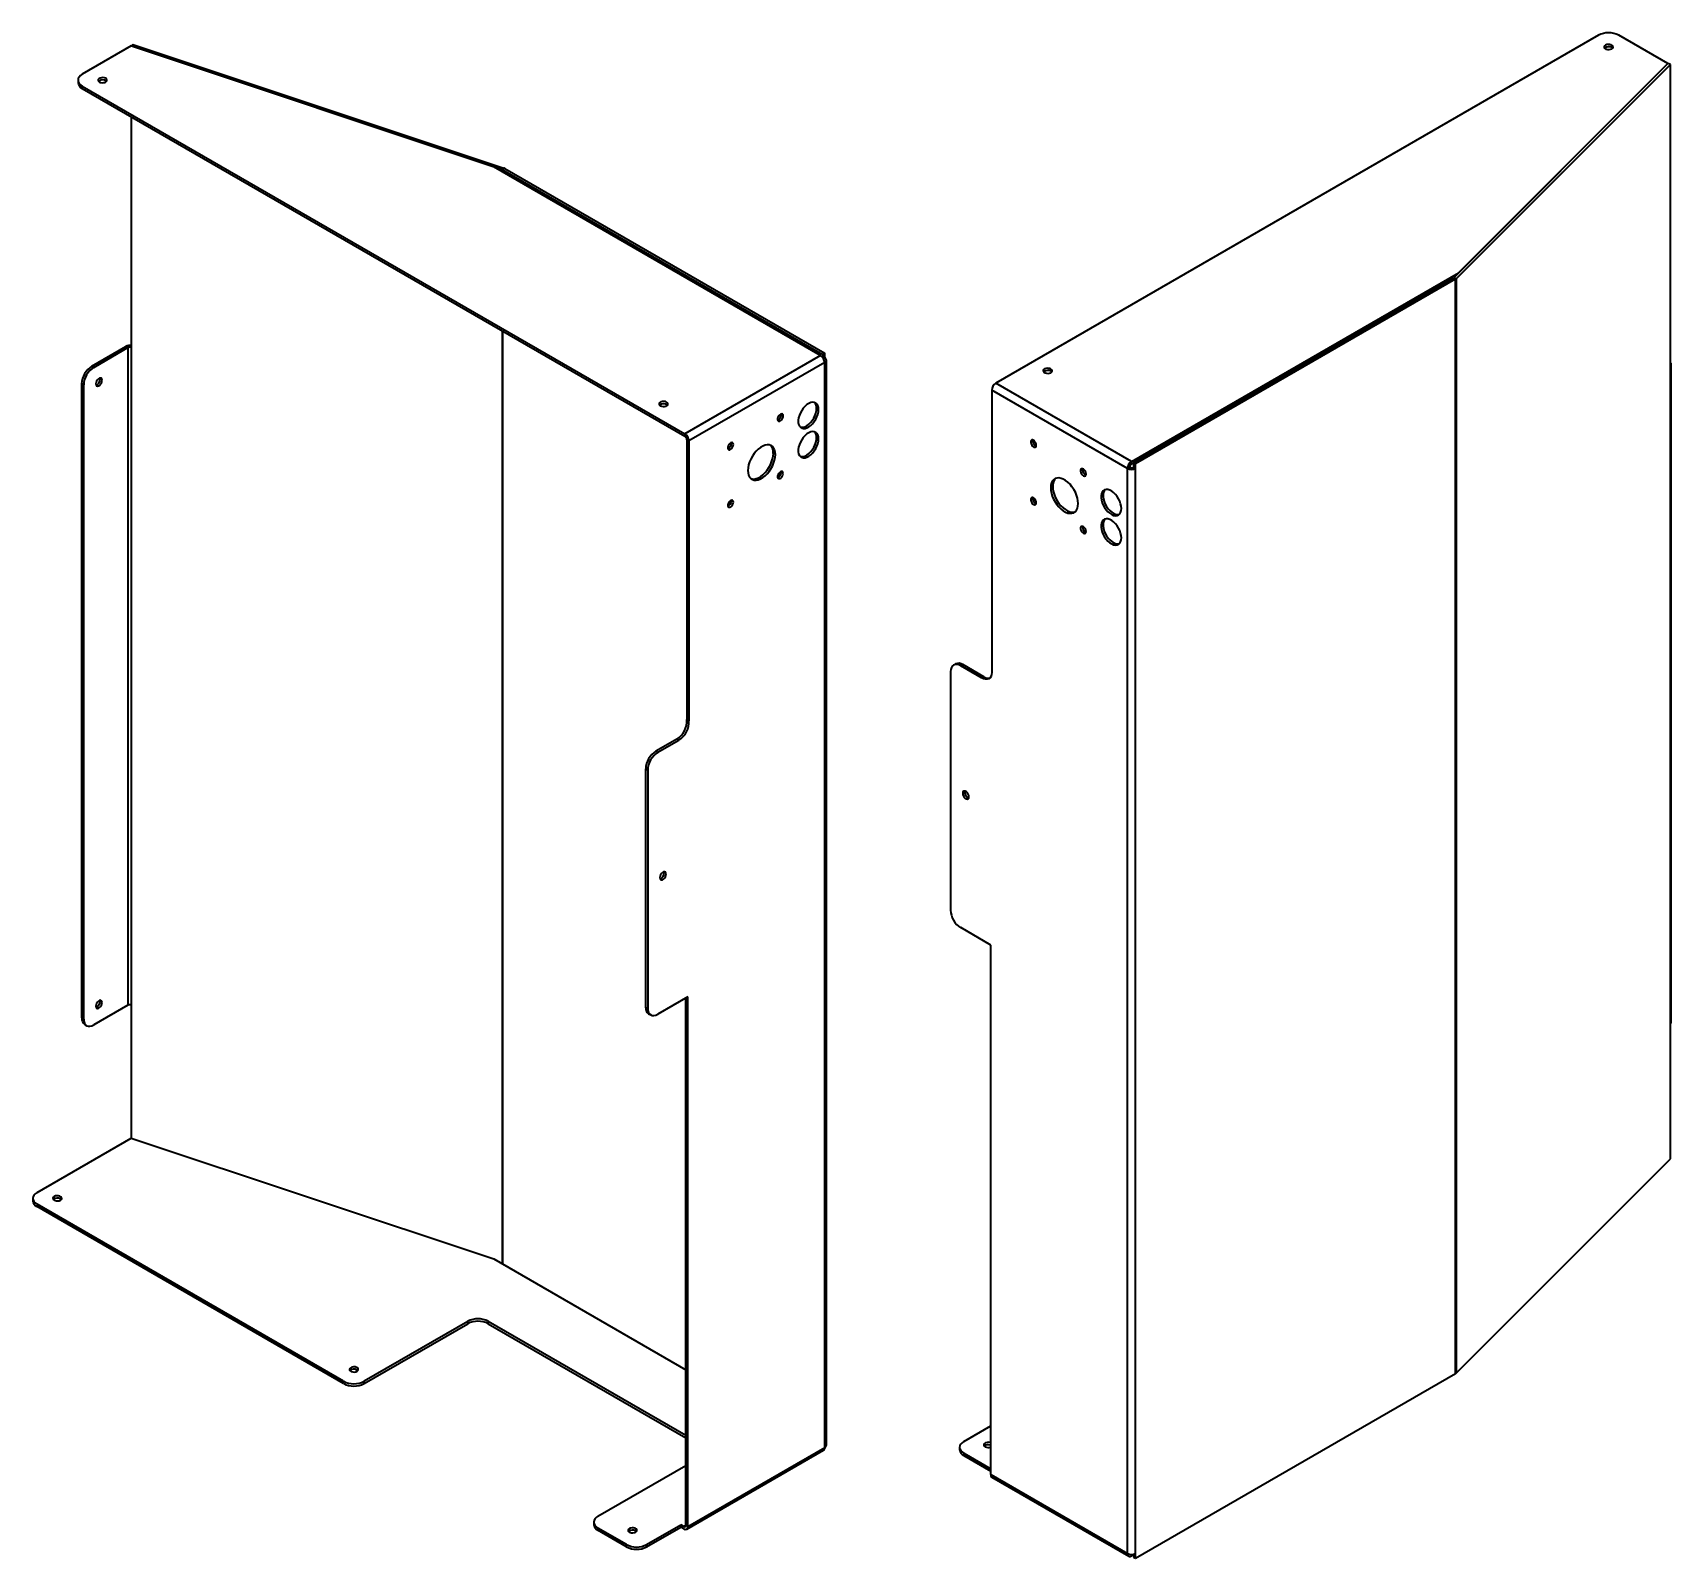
# Model space of a CAD drawing. Header units: millimetres. Extents: x -3093 to -314, y -928 to 1209.
# Drawn here: x -3093 to -1953, y -645 to 415 of the extents above; entities that cross this region are included whole.
import ezdxf

# ---------------------------------------------------------------- set-up
doc = ezdxf.new("R2010")
doc.units = ezdxf.units.MM

msp = doc.modelspace()

# ---------------------------------------------------------------- linework, layer by layer
at = {"color": 7, "linetype": 'Continuous', "lineweight": 35}
for p, q in [((-2004, 413.7), (-2423.1, 171.8)), ((-1955.8, 394.1), (-1989.9, 413.7)), ((-3024.3, 406.3), (-3058.4, 386.6)), ((-2772.2, 322.2), (-3024.3, 406.3)), ((-3023.2, 407.3), (-3024.2, 406.3)), ((-3024.2, 406.2), (-3024.2, 406.3)), ((-3024.2, 406.3), (-2766.3, 320.4)), ((-3023.2, 407.3), (-2765.3, 321.4)), ((-1994.8, 405.2), (-1994.2, 404.8)), ((-1955.7, 394), (-2104.6, 245.1)), ((-1954, 393.4), (-2102.8, 244.6)), ((-2101.4, 248.6), (-1955.8, 394.1)), ((-1955.8, 394.1), (-1955.8, 393.9)), ((-1954, 393.4), (-1955.7, 394)), ((-1954, 183.7), (-1954, 393.4)), ((-3061.3, 382.5), (-3061.3, 380.9)), ((-3058.4, 378.4), (-2639.3, 136.5)), ((-3058.4, 378.4), (-3058.4, 376.8)), ((-3058.4, 376.8), (-2639.3, 134.9)), ((-3024.2, 196.6), (-3024.2, 357.1)), ((-2544.9, 191), (-2772.2, 322.2)), ((-2766.3, 320.4), (-2765.3, 321.4)), ((-2766.3, 320.4), (-2766.3, 318.8)), ((-2765.9, 320.2), (-2764.5, 321)), ((-2765.9, 318.6), (-2765.9, 320.2)), ((-2765.9, 320.2), (-2543.5, 191.8)), ((-2764.5, 321), (-2542.1, 192.7)), ((-2328.7, 117.3), (-2101.4, 248.6)), ((-2104.9, 244.9), (-2327.3, 116.5)), ((-2103.5, 244.1), (-2325.9, 115.7)), ((-2104.9, 244.9), (-2103.5, 244.1)), ((-2104.6, 245.1), (-2102.8, 244.6)), ((-2103.5, -516.9), (-2103.5, 244.1)), ((-2102.8, -516.4), (-2102.8, 244.6)), ((-2101.4, 248.6), (-2101.4, 248.3)), ((-2766.3, 208.2), (-2766.3, -440.6)), ((-2765.9, -440.8), (-2765.9, 208)), ((-3051.7, 183.6), (-3028, 197.3)), ((-3050.3, 182.8), (-3026.6, 196.5)), ((-3026.6, 196.5), (-3028, 197.3)), ((-3026.6, 196.5), (-3026.6, -260.8)), ((-3024.2, -260.6), (-3024.2, 196.6)), ((-3051.7, 183.6), (-3050.3, 182.8)), ((-2544.9, 191), (-2639.3, 136.5)), ((-2542.1, 186.1), (-2636.5, 131.6)), ((-2543.5, 191.8), (-2542.1, 192.7)), ((-2543.5, 191.8), (-2543.5, 189.8)), ((-2542.1, 189.4), (-2542.9, 188.9)), ((-2542.1, 189.4), (-2542.1, 192.7)), ((-2542.1, -568.4), (-2542.1, 186.1)), ((-2540.9, -566.7), (-2540.9, 187.8)), ((-1954, -273.5), (-1954, 183.7)), ((-1953.4, -272.4), (-1953.4, 184.9)), ((-3057.3, 170.6), (-3058.7, 171.4)), ((-3058.7, -269.6), (-3058.7, 171.4)), ((-3045.9, 174.7), (-3046, 175.4)), ((-2328.7, 117.3), (-2423.1, 171.8)), ((-2384.8, 180), (-2384.3, 179.6)), ((-3057.3, -270.4), (-3057.3, 170.6)), ((-2331.5, 112.4), (-2425.9, 166.9)), ((-2425.9, 166.9), (-2425.9, -27.7)), ((-2572.3, 149.9), (-2572.4, 150.5)), ((-2639.3, 134.9), (-2639.3, 136.5)), ((-2637.9, 132.4), (-2636.5, 131.6)), ((-2637.9, 132.4), (-2637.9, -62.2)), ((-2636.5, 131.6), (-2636.5, -63)), ((-2607, 129.9), (-2607, 130.4)), ((-2328.7, 115.7), (-2328.7, 117.3)), ((-2328.7, 115.7), (-2327.3, 116.5)), ((-2327.3, 116.5), (-2325.9, 115.7)), ((-2327.3, 116.5), (-2327.3, 113.3)), ((-2325.9, 112.4), (-2325.9, 115.7)), ((-2572.3, 109.9), (-2572.4, 110.4)), ((-2330.1, 113.3), (-2331.5, 112.4)), ((-2331.5, -642), (-2331.5, 112.4)), ((-2325.9, 112.4), (-2327.3, 113.3)), ((-2325.9, -642), (-2325.9, 112.4)), ((-2607, 89.9), (-2607, 90.4)), ((-2454.6, -28.8), (-2454.6, -194.6)), ((-2451.1, -23.4), (-2452.5, -24.3)), ((-2446.1, -23.9), (-2447.5, -24.7)), ((-2433, -33.1), (-2447.5, -24.7)), ((-2431.5, -32.3), (-2446.1, -23.9)), ((-2431.5, -32.3), (-2433, -33.1)), ((-2637.9, -62.2), (-2636.5, -63)), ((-2645, -75.8), (-2659.5, -84.1)), ((-2643.5, -76.6), (-2658.1, -85)), ((-2645, -75.8), (-2643.5, -76.6)), ((-2659.5, -84.1), (-2658.1, -85)), ((-2665.1, -97.2), (-2666.6, -96.4)), ((-2666.6, -96.4), (-2666.6, -262.1)), ((-2665.1, -97.2), (-2665.1, -263)), ((-2653.8, -168.7), (-2653.9, -168)), ((-2426.6, -218.9), (-2447.5, -206.8)), ((-2426.6, -587.1), (-2426.6, -218.9)), ((-3026.6, -260.8), (-3050.3, -274.5)), ((-3045.9, -258.1), (-3046, -257.4)), ((-3024.2, -353.2), (-3024.2, -260.6)), ((-2637.2, -255), (-2658.1, -267)), ((-2638.6, -622.5), (-2638.6, -255.8)), ((-2637.2, -623.3), (-2637.2, -255)), ((-3058.7, -269.6), (-3057.3, -270.4)), ((-2666.6, -262.1), (-2665.1, -263)), ((-2664.5, -266.7), (-2663.1, -267.5)), ((-3056.7, -274.1), (-3055.3, -275)), ((-1954, -367.6), (-1954, -273.5)), ((-3089.8, -391), (-3024.3, -353.1)), ((-3024.3, -353.1), (-2772.2, -437.1)), ((-2102.8, -516.4), (-1954, -367.6)), ((-3092.8, -395), (-3092.8, -396.7)), ((-3073.5, -395.4), (-3072.9, -395.8)), ((-2876.6, -522.2), (-3089.8, -399.1)), ((-3089.8, -399.1), (-3089.8, -400.7)), ((-2876.6, -523.9), (-3089.8, -400.7)), ((-2772.2, -437.1), (-2638.6, -514.3)), ((-2790.3, -480.6), (-2862.4, -522.2)), ((-2862.4, -523.9), (-2790.3, -482.2)), ((-2790.3, -482.2), (-2790.3, -480.6)), ((-2638.6, -560), (-2776.2, -480.6)), ((-2776.2, -480.6), (-2776.2, -482.2)), ((-2776.2, -482.2), (-2638.6, -561.6)), ((-2876.6, -523.9), (-2876.6, -522.2)), ((-2867.3, -514.4), (-2866.7, -514.9)), ((-2862.4, -522.2), (-2862.4, -523.9)), ((-2325.9, -645.3), (-2103.5, -516.9)), ((-2445.4, -564.1), (-2426.6, -553.3)), ((-2637.2, -623.3), (-2542.1, -568.4)), ((-2448.3, -568.2), (-2448.3, -569.8)), ((-2699.8, -616.1), (-2638.6, -580.8)), ((-2638, -625.1), (-2542.9, -570.2)), ((-2445.4, -572.2), (-2426.6, -583.1)), ((-2445.4, -572.2), (-2445.4, -573.9)), ((-2445.4, -573.9), (-2426.6, -584.7)), ((-2426.6, -587.1), (-2331.5, -642)), ((-2425.8, -589), (-2330.7, -643.9)), ((-2702.7, -620.2), (-2702.7, -621.8)), ((-2680, -635.7), (-2699.8, -624.3)), ((-2699.8, -624.3), (-2699.8, -625.9)), ((-2680, -637.4), (-2699.8, -625.9)), ((-2673.6, -626.3), (-2673, -626.7)), ((-2665.9, -635.7), (-2642.2, -622)), ((-2665.9, -637.4), (-2642.2, -623.7)), ((-2642.2, -623.7), (-2642.2, -622)), ((-2640, -623.3), (-2642.2, -622)), ((-2640, -624.9), (-2642.2, -623.7)), ((-2638.6, -622.5), (-2640, -623.3)), ((-2680, -637.4), (-2680, -635.7)), ((-2665.9, -635.7), (-2665.9, -637.4)), ((-2328.7, -642.7), (-2328.7, -643.7)), ((-2327.3, -642.9), (-2328.7, -643.7)), ((-2327.3, -642.6), (-2327.3, -644.5)), ((-2327.3, -644.5), (-2325.9, -645.3)), ((-2325.9, -645.3), (-2325.9, -642))]:
    msp.add_line(p, q, dxfattribs=at)
at = {"color": 7, "linetype": 'Continuous', "lineweight": 35, "flags": 128}
for points in [[(-1999.2, 406.8), (-1999.8, 406.3), (-2000.1, 405.7), (-2000, 405.1), (-1999.5, 404.6), (-1998.8, 404.1), (-1997.8, 403.9), (-1996.7, 403.8), (-1995.7, 404), (-1994.8, 404.3), (-1994.2, 404.8), (-1993.9, 405.4), (-1994, 406), (-1994.4, 406.6), (-1995.2, 407), (-1996.2, 407.3), (-1997.2, 407.4), (-1998.3, 407.2), (-1999.2, 406.8)], [(-3058.4, 386.6), (-3059.6, 385.7), (-3060.6, 384.7), (-3061.1, 383.6), (-3061.3, 382.5), (-3061.1, 381.4), (-3060.6, 380.3), (-3059.6, 379.3), (-3058.4, 378.4)], [(-3046.4, 381.2), (-3045.6, 380.9), (-3044.5, 380.7), (-3043.4, 380.8), (-3042.5, 381), (-3041.7, 381.5), (-3041.2, 382.1), (-3041.2, 382.7), (-3041.4, 383.3), (-3042, 383.8), (-3042.9, 384.1), (-3044, 384.3), (-3045, 384.2), (-3046, 384), (-3046.8, 383.5), (-3047.2, 383), (-3047.3, 382.4), (-3047.1, 381.8), (-3046.4, 381.2)], [(-3044.5, 173.9), (-3044.7, 174.6), (-3045, 175.2), (-3045.6, 175.4), (-3046.3, 175.3), (-3047.1, 174.9), (-3047.8, 174.2), (-3048.4, 173.3), (-3048.8, 172.3), (-3048.9, 171.3), (-3048.8, 170.5), (-3048.4, 170), (-3047.8, 169.8), (-3047.1, 169.9), (-3046.3, 170.3), (-3045.6, 171), (-3045, 171.9), (-3044.7, 172.9), (-3044.5, 173.9)], [(-2389.2, 181.7), (-2389.8, 181.2), (-2390.1, 180.6), (-2390, 179.9), (-2389.6, 179.4), (-2388.8, 178.9), (-2387.8, 178.7), (-2386.8, 178.6), (-2385.7, 178.8), (-2384.8, 179.1), (-2384.2, 179.7), (-2383.9, 180.3), (-2384, 180.9), (-2384.5, 181.4), (-2385.3, 181.9), (-2386.2, 182.1), (-2387.3, 182.2), (-2388.3, 182), (-2389.2, 181.7)], [(-2656.4, 156.1), (-2655.5, 155.7), (-2654.5, 155.6), (-2653.4, 155.6), (-2652.4, 155.9), (-2651.6, 156.3), (-2651.2, 156.9), (-2651.1, 157.5), (-2651.4, 158.1), (-2652, 158.6), (-2652.9, 159), (-2653.9, 159.1), (-2655, 159.1), (-2656, 158.8), (-2656.7, 158.4), (-2657.2, 157.8), (-2657.3, 157.2), (-2657, 156.6), (-2656.4, 156.1)], [(-2570.9, 149.1), (-2571, 149.8), (-2571.4, 150.3), (-2572, 150.5), (-2572.7, 150.3), (-2573.4, 149.8), (-2574.1, 149.1), (-2574.6, 148.2), (-2574.8, 147.2), (-2574.8, 146.4), (-2574.6, 145.8), (-2574.1, 145.4), (-2573.4, 145.4), (-2572.7, 145.8), (-2572, 146.4), (-2571.4, 147.3), (-2571, 148.2), (-2570.9, 149.1)], [(-2546.4, 153.5), (-2546.5, 154.9), (-2546.9, 156.2), (-2547.5, 157.2), (-2548.3, 158), (-2549.3, 158.4), (-2550.5, 158.5), (-2551.8, 158.3), (-2553.1, 157.7), (-2554.4, 156.9), (-2555.7, 155.8), (-2557, 154.4), (-2558.1, 152.9), (-2559, 151.2), (-2559.7, 149.5), (-2560.2, 147.8), (-2560.5, 146.1), (-2560.5, 144.5), (-2560.2, 143.2), (-2559.7, 142), (-2559, 141.1), (-2558.1, 140.5), (-2557, 140.3), (-2555.7, 140.3), (-2554.4, 140.7), (-2553.1, 141.4), (-2551.8, 142.4), (-2550.5, 143.6), (-2549.3, 145.1), (-2548.3, 146.7), (-2547.5, 148.4), (-2546.9, 150.1), (-2546.5, 151.8), (-2546.4, 153.5)], [(-2559.1, 141.2), (-2558.4, 141.1), (-2557.2, 141.1), (-2555.8, 141.5), (-2554.5, 142.2), (-2553.2, 143.2), (-2551.9, 144.5), (-2550.7, 145.9), (-2549.7, 147.5), (-2548.9, 149.2), (-2548.3, 150.9), (-2547.9, 152.7), (-2547.8, 154.3)], [(-2546.4, 133), (-2546.5, 134.5), (-2546.9, 135.8), (-2547.5, 136.8), (-2548.3, 137.6), (-2549.3, 138), (-2550.5, 138.1), (-2551.8, 137.9), (-2553.1, 137.3), (-2554.4, 136.5), (-2555.7, 135.3), (-2557, 134), (-2558.1, 132.5), (-2559, 130.8), (-2559.7, 129.1), (-2560.2, 127.3), (-2560.5, 125.7), (-2560.5, 124.1), (-2560.2, 122.7), (-2559.7, 121.6), (-2559, 120.7), (-2558.1, 120.1), (-2557, 119.9), (-2555.7, 119.9), (-2554.4, 120.3), (-2553.1, 121), (-2551.8, 122), (-2550.5, 123.2), (-2549.3, 124.7), (-2548.3, 126.3), (-2547.5, 128), (-2546.9, 129.7), (-2546.5, 131.4), (-2546.4, 133)], [(-2605.6, 129.1), (-2605.7, 129.8), (-2606.1, 130.3), (-2606.7, 130.5), (-2607.3, 130.3), (-2608.1, 129.8), (-2608.7, 129.1), (-2609.2, 128.2), (-2609.4, 127.3), (-2609.4, 126.4), (-2609.2, 125.8), (-2608.7, 125.5), (-2608.1, 125.5), (-2607.3, 125.8), (-2606.7, 126.4), (-2606.1, 127.3), (-2605.7, 128.2), (-2605.6, 129.1)], [(-2576.4, 122.1), (-2576.6, 123.9), (-2576.9, 125.4), (-2577.6, 126.7), (-2578.4, 127.7), (-2579.5, 128.5), (-2580.7, 128.9), (-2582.1, 128.9), (-2583.6, 128.7), (-2585.2, 128.1), (-2586.8, 127.1), (-2588.3, 126), (-2589.8, 124.5), (-2591.2, 122.8), (-2592.4, 121), (-2593.5, 119), (-2594.4, 117), (-2595, 115), (-2595.4, 113), (-2595.5, 111.1), (-2595.4, 109.4), (-2595, 107.8), (-2594.4, 106.5), (-2593.5, 105.5), (-2592.4, 104.8), (-2591.2, 104.4), (-2589.8, 104.3), (-2588.3, 104.6), (-2586.8, 105.2), (-2585.2, 106.1), (-2583.6, 107.3), (-2582.1, 108.7), (-2580.7, 110.4), (-2579.5, 112.2), (-2578.4, 114.2), (-2577.6, 116.2), (-2576.9, 118.3), (-2576.6, 120.2), (-2576.4, 122.1)], [(-2559.1, 120.8), (-2558.4, 120.7), (-2557.2, 120.7), (-2555.8, 121.1), (-2554.5, 121.8), (-2553.2, 122.8), (-2551.9, 124), (-2550.7, 125.5), (-2549.7, 127.1), (-2548.9, 128.8), (-2548.3, 130.5), (-2547.9, 132.2), (-2547.8, 133.9)], [(-2395, 128.7), (-2395.1, 129.6), (-2395.5, 130.5), (-2396.1, 131.3), (-2396.7, 131.9), (-2397.5, 132.3), (-2398.1, 132.3), (-2398.6, 131.9), (-2398.8, 131.3), (-2398.8, 130.5), (-2398.6, 129.6), (-2398.1, 128.7), (-2397.5, 127.9), (-2396.7, 127.4), (-2396.1, 127.3), (-2395.5, 127.4), (-2395.1, 127.9), (-2395, 128.7)], [(-2593.4, 105.4), (-2592.6, 105.2), (-2591.2, 105.1), (-2589.7, 105.4), (-2588.2, 106), (-2586.6, 106.9), (-2585, 108.1), (-2583.5, 109.6), (-2582.2, 111.2), (-2580.9, 113.1), (-2579.8, 115), (-2579, 117), (-2578.4, 119.1), (-2578, 121.1), (-2577.8, 122.9)], [(-2570.9, 109.1), (-2571.1, 109.8), (-2571.4, 110.3), (-2572, 110.4), (-2572.7, 110.3), (-2573.4, 109.8), (-2574, 109.1), (-2574.5, 108.2), (-2574.8, 107.2), (-2574.8, 106.4), (-2574.5, 105.8), (-2574, 105.5), (-2573.4, 105.5), (-2572.7, 105.8), (-2572, 106.4), (-2571.4, 107.3), (-2571.1, 108.2), (-2570.9, 109.1)], [(-2365.8, 88.1), (-2366, 90), (-2366.3, 91.9), (-2367, 94), (-2367.8, 96), (-2368.9, 97.9), (-2370.2, 99.8), (-2371.5, 101.5), (-2373, 102.9), (-2374.6, 104.1), (-2376.2, 105), (-2377.7, 105.6), (-2379.2, 105.9), (-2380.6, 105.8), (-2381.8, 105.4), (-2382.9, 104.7), (-2383.8, 103.7), (-2384.4, 102.4), (-2384.8, 100.8), (-2384.9, 99.1), (-2384.8, 97.2), (-2384.4, 95.2), (-2383.8, 93.2), (-2382.9, 91.2), (-2381.8, 89.2), (-2380.6, 87.4), (-2379.2, 85.7), (-2377.7, 84.2), (-2376.2, 83), (-2374.6, 82.1), (-2373, 81.5), (-2371.5, 81.3), (-2370.2, 81.3), (-2368.9, 81.7), (-2367.8, 82.5), (-2367, 83.5), (-2366.3, 84.8), (-2366, 86.3), (-2365.8, 88.1)], [(-2381.4, 105.6), (-2381.5, 105.5), (-2382.3, 104.5), (-2383, 103.2), (-2383.4, 101.6), (-2383.5, 99.9), (-2383.4, 98), (-2383, 96), (-2382.3, 94), (-2381.5, 92), (-2380.4, 90), (-2379.2, 88.2), (-2377.8, 86.5), (-2376.3, 85.1), (-2374.7, 83.9), (-2373.2, 83), (-2371.6, 82.4), (-2370.1, 82.1), (-2368.7, 82.2), (-2368, 82.4)], [(-2360.3, 108.6), (-2360.4, 109.5), (-2360.8, 110.5), (-2361.4, 111.3), (-2362.1, 112), (-2362.8, 112.3), (-2363.5, 112.3), (-2364, 112), (-2364.2, 111.3), (-2364.2, 110.5), (-2364, 109.6), (-2363.5, 108.6), (-2362.8, 107.9), (-2362.1, 107.4), (-2361.4, 107.2), (-2360.8, 107.4), (-2360.4, 107.9), (-2360.3, 108.6)], [(-2395, 88.7), (-2395.1, 89.5), (-2395.5, 90.5), (-2396.1, 91.3), (-2396.7, 91.9), (-2397.5, 92.2), (-2398.1, 92.2), (-2398.6, 91.9), (-2398.8, 91.3), (-2398.8, 90.5), (-2398.6, 89.5), (-2398.1, 88.7), (-2397.5, 87.9), (-2396.7, 87.4), (-2396.1, 87.3), (-2395.5, 87.4), (-2395.1, 87.9), (-2395, 88.7)], [(-2335.8, 84.7), (-2335.9, 86.3), (-2336.3, 88), (-2336.9, 89.7), (-2337.7, 91.4), (-2338.7, 93), (-2339.9, 94.5), (-2341.2, 95.7), (-2342.5, 96.7), (-2343.8, 97.4), (-2345.1, 97.8), (-2346.4, 97.9), (-2347.5, 97.6), (-2348.4, 97), (-2349.1, 96.1), (-2349.6, 95), (-2349.9, 93.6), (-2349.9, 92), (-2349.6, 90.4), (-2349.1, 88.6), (-2348.4, 86.9), (-2347.5, 85.3), (-2346.4, 83.7), (-2345.1, 82.4), (-2343.8, 81.3), (-2342.5, 80.4), (-2341.2, 79.9), (-2339.9, 79.6), (-2338.7, 79.7), (-2337.7, 80.2), (-2336.9, 80.9), (-2336.3, 81.9), (-2335.9, 83.2), (-2335.8, 84.7)], [(-2347.1, 97.7), (-2347.7, 96.9), (-2348.2, 95.8), (-2348.5, 94.4), (-2348.5, 92.9), (-2348.2, 91.2), (-2347.7, 89.5), (-2347, 87.7), (-2346.1, 86.1), (-2345, 84.5), (-2343.7, 83.2), (-2342.4, 82.1), (-2341.1, 81.2), (-2339.8, 80.7), (-2338.5, 80.5), (-2337.3, 80.6), (-2337.2, 80.6)], [(-2605.6, 89.1), (-2605.7, 89.8), (-2606.1, 90.3), (-2606.7, 90.4), (-2607.3, 90.3), (-2608.1, 89.8), (-2608.7, 89.1), (-2609.2, 88.2), (-2609.4, 87.2), (-2609.4, 86.4), (-2609.2, 85.8), (-2608.7, 85.5), (-2608.1, 85.5), (-2607.3, 85.8), (-2606.7, 86.4), (-2606.1, 87.3), (-2605.7, 88.2), (-2605.6, 89.1)], [(-2360.3, 68.7), (-2360.5, 69.5), (-2360.8, 70.5), (-2361.4, 71.3), (-2362.1, 71.9), (-2362.8, 72.2), (-2363.5, 72.2), (-2363.9, 71.9), (-2364.2, 71.3), (-2364.2, 70.5), (-2363.9, 69.5), (-2363.5, 68.7), (-2362.8, 67.9), (-2362.1, 67.4), (-2361.4, 67.3), (-2360.8, 67.4), (-2360.5, 67.9), (-2360.3, 68.7)], [(-2335.8, 64.3), (-2335.9, 65.9), (-2336.3, 67.6), (-2336.9, 69.3), (-2337.7, 71), (-2338.7, 72.6), (-2339.9, 74.1), (-2341.2, 75.3), (-2342.5, 76.3), (-2343.8, 77), (-2345.1, 77.4), (-2346.4, 77.5), (-2347.5, 77.2), (-2348.4, 76.6), (-2349.1, 75.7), (-2349.6, 74.6), (-2349.9, 73.2), (-2349.9, 71.6), (-2349.6, 70), (-2349.1, 68.2), (-2348.4, 66.5), (-2347.5, 64.8), (-2346.4, 63.3), (-2345.1, 62), (-2343.8, 60.8), (-2342.5, 60), (-2341.2, 59.4), (-2339.9, 59.2), (-2338.7, 59.3), (-2337.7, 59.8), (-2336.9, 60.5), (-2336.3, 61.5), (-2335.9, 62.8), (-2335.8, 64.3)], [(-2347.1, 77.3), (-2347.7, 76.5), (-2348.2, 75.4), (-2348.5, 74), (-2348.5, 72.4), (-2348.2, 70.8), (-2347.7, 69), (-2347, 67.3), (-2346.1, 65.7), (-2345, 64.1), (-2343.7, 62.8), (-2342.4, 61.7), (-2341.1, 60.8), (-2339.8, 60.3), (-2338.5, 60), (-2337.3, 60.1), (-2337.2, 60.2)], [(-2447.5, -24.7), (-2448.9, -24.1), (-2450.2, -23.8), (-2451.4, -23.9), (-2452.5, -24.3), (-2453.4, -25), (-2454, -26), (-2454.4, -27.3), (-2454.6, -28.8)], [(-2425.9, -27.7), (-2425.8, -29.3), (-2426, -30.8), (-2426.4, -32), (-2427.1, -33), (-2428, -33.7), (-2429.1, -34.1), (-2430.3, -34.1), (-2431.6, -33.8), (-2433, -33.1)], [(-2441.8, -115.9), (-2441.9, -114.9), (-2442.3, -114), (-2442.9, -113.1), (-2443.6, -112.4), (-2444.3, -111.9), (-2445, -111.8), (-2445.6, -112), (-2446, -112.6), (-2446.1, -113.4), (-2446, -114.3), (-2445.6, -115.3), (-2445, -116.2), (-2444.3, -116.9), (-2443.6, -117.3), (-2442.9, -117.4), (-2442.3, -117.2), (-2441.9, -116.7), (-2441.8, -115.9)], [(-2652.3, -169.5), (-2652.5, -168.7), (-2652.9, -168.2), (-2653.4, -167.9), (-2654.2, -168), (-2654.9, -168.5), (-2655.6, -169.2), (-2656.2, -170.1), (-2656.6, -171.1), (-2656.7, -172), (-2656.6, -172.8), (-2656.2, -173.4), (-2655.6, -173.6), (-2654.9, -173.5), (-2654.2, -173), (-2653.4, -172.3), (-2652.9, -171.4), (-2652.5, -170.4), (-2652.3, -169.5)], [(-3044.5, -258.9), (-3044.7, -258.1), (-3045, -257.6), (-3045.6, -257.3), (-3046.3, -257.5), (-3047.1, -257.9), (-3047.8, -258.6), (-3048.4, -259.5), (-3048.8, -260.5), (-3048.9, -261.4), (-3048.8, -262.2), (-3048.4, -262.8), (-3047.8, -263), (-3047.1, -262.9), (-3046.3, -262.4), (-3045.6, -261.7), (-3045, -260.8), (-3044.7, -259.8), (-3044.5, -258.9)], [(-3057.3, -270.4), (-3057.2, -271.9), (-3056.8, -273.2), (-3056.1, -274.2), (-3055.3, -275), (-3054.2, -275.4), (-3053, -275.4), (-3051.6, -275.1), (-3050.3, -274.5)], [(-2665.1, -263), (-2665, -264.5), (-2664.6, -265.8), (-2664, -266.8), (-2663.1, -267.5), (-2662, -267.9), (-2660.8, -268), (-2659.5, -267.7), (-2658.1, -267)], [(-3089.8, -391), (-3091.1, -391.8), (-3092, -392.8), (-3092.6, -393.9), (-3092.8, -395), (-3092.6, -396.2), (-3092, -397.2), (-3091.1, -398.2), (-3089.8, -399.1)], [(-3073.5, -396.3), (-3072.9, -395.8), (-3072.6, -395.2), (-3072.7, -394.6), (-3073.2, -394), (-3073.9, -393.6), (-3074.9, -393.3), (-3076, -393.3), (-3077, -393.4), (-3077.9, -393.8), (-3078.5, -394.3), (-3078.8, -394.9), (-3078.7, -395.5), (-3078.2, -396.1), (-3077.5, -396.5), (-3076.5, -396.8), (-3075.4, -396.8), (-3074.4, -396.7), (-3073.5, -396.3)], [(-2867.3, -515.3), (-2866.7, -514.8), (-2866.4, -514.2), (-2866.5, -513.6), (-2867, -513), (-2867.7, -512.6), (-2868.7, -512.3), (-2869.8, -512.3), (-2870.8, -512.5), (-2871.7, -512.8), (-2872.3, -513.3), (-2872.6, -513.9), (-2872.5, -514.5), (-2872, -515.1), (-2871.3, -515.5), (-2870.3, -515.8), (-2869.2, -515.9), (-2868.2, -515.7), (-2867.3, -515.3)], [(-2445.4, -564.1), (-2446.6, -565), (-2447.5, -565.9), (-2448.1, -567), (-2448.3, -568.2), (-2448.1, -569.3), (-2447.5, -570.4), (-2446.6, -571.4), (-2445.4, -572.2)], [(-2426.6, -565.1), (-2427.1, -564.9), (-2428.1, -564.7), (-2429.2, -564.8), (-2430.2, -565.1), (-2430.9, -565.5), (-2431.4, -566.1), (-2431.5, -566.7), (-2431.2, -567.3), (-2430.6, -567.8)], [(-2699.8, -616.1), (-2701, -617), (-2702, -618), (-2702.5, -619.1), (-2702.7, -620.2), (-2702.5, -621.3), (-2702, -622.4), (-2701, -623.4), (-2699.8, -624.3)], [(-2673.6, -627.2), (-2672.9, -626.7), (-2672.7, -626.1), (-2672.8, -625.5), (-2673.2, -624.9), (-2674, -624.5), (-2675, -624.2), (-2676, -624.1), (-2677.1, -624.3), (-2677.9, -624.7), (-2678.6, -625.2), (-2678.8, -625.8), (-2678.7, -626.4), (-2678.3, -626.9), (-2677.5, -627.4), (-2676.6, -627.6), (-2675.5, -627.7), (-2674.4, -627.5), (-2673.6, -627.2)]]:
    msp.add_lwpolyline(points, dxfattribs=at)
at = {"color": 7, "linetype": 'Continuous', "lineweight": 35}
for centre, radius, start, end in [((-1997, 400.1), 15.4, 62.6097, 117.3903), ((-1996.9, 401.5), 4.26, 59.4969, 130.8654), ((-3056.3, 381.4), 5.03, 185.6948, 245.6253), ((-3044.2, 378.6), 4.14, 48.2701, 131.7299), ((-2767, 318.3), 2.26, 60.3488, 71.8675), ((-2766.7, 317.1), 4.51, 60.3488, 71.8675), ((-2105.6, 246.2), 1.53, 299.4867, 314.4242), ((-2105, 246.8), 3.06, 299.4867, 314.4242), ((-3025.2, 191.9), 6.08, 80.3558, 117.5463), ((-3025.2, 193.7), 3.13, 71.6309, 117.0615), ((-3043.4, 170.7), 15.4, 122.6055, 177.3945), ((-3042, 169.9), 15.4, 122.6055, 177.3945), ((-2548.3, 185.8), 6.15, 2.6055, 57.3945), ((-2542.7, 187.8), 1.75, 290.7834, 69.2166), ((-1955, 184.9), 1.55, 311.8461, 48.1539), ((-3050.2, 174.6), 4.26, 289.1263, 0.5081), ((-2419.8, 166.7), 6.15, 122.6055, 177.3945), ((-2387, 176.4), 4.26, 59.4969, 130.8654), ((-2654.2, 153.4), 4.14, 48.2701, 131.7299), ((-2576.3, 150), 4.03, 292.6318, 358.8769), ((-2553.2, 154.7), 5.42, 355.5952, 42.6215), ((-2553.2, 134.3), 5.42, 355.5952, 42.6215), ((-2642.7, 131.3), 6.15, 2.6055, 57.3945), ((-2641, 132.3), 3.07, 2.6055, 57.3945), ((-2611, 130), 3.97, 293.0293, 358.8312), ((-2584.8, 123.6), 7, 354.6333, 46.2263), ((-2393.7, 131.7), 3.76, 171.179, 248.8156), ((-2325.4, 112.2), 6.15, 122.6055, 177.3945), ((-2327, 113.1), 3.07, 122.6055, 177.3945), ((-2576.3, 110), 3.97, 293.0293, 358.8312), ((-2359, 111.7), 3.82, 170.7281, 249.2666), ((-2328.7, 117.9), 6.15, 242.6097, 297.3903), ((-2328.7, 116), 3.07, 242.6097, 297.3903), ((-2393.7, 91.6), 3.76, 171.179, 248.8156), ((-2611, 90), 3.97, 293.0293, 358.8312), ((-2359, 71.6), 3.76, 171.179, 248.8156), ((-2449, -28), 5.03, 54.3824, 114.3071), ((-2428.4, -27.9), 5.45, 235.0874, 282.5526), ((-2652.7, -63.1), 14.8, 301.5461, 3.6123), ((-2651.3, -63.9), 14.8, 301.5461, 3.6123), ((-2651.2, -97.1), 15.4, 122.6055, 177.3945), ((-2649.8, -97.9), 15.4, 122.6055, 177.3945), ((-2440.6, -112.7), 4.14, 168.256, 251.7386), ((-2658, -168.7), 4.26, 289.1264, 0.5081), ((-2439.2, -193.9), 15.4, 182.6055, 237.3945), ((-3050.2, -258.1), 4.26, 289.1264, 0.5081), ((-3025.2, -263.6), 3.13, 71.6309, 117.0615), ((-3053.8, -270.1), 4.93, 173.7012, 234.9867), ((-2661.7, -262.7), 4.93, 173.7012, 234.9867), ((-1955, -272.3), 1.61, 311.8408, 358.3623), ((-3087.8, -396.2), 5.03, 185.6948, 245.6253), ((-3075.7, -399.1), 4.26, 59.4969, 130.8654), ((-2783.2, -494.2), 15.4, 62.6097, 117.3903), ((-2783.2, -495.9), 15.4, 62.6097, 117.3903), ((-2869.5, -508.6), 15.4, 242.6097, 297.3903), ((-2869.5, -510.2), 15.4, 242.6097, 297.3903), ((-2869.5, -518.1), 4.26, 59.4969, 130.8654), ((-2105, -514.3), 3.06, 299.4867, 314.4242), ((-2544, -568.6), 1.92, 304.0564, 7.2558), ((-2542.9, -566.5), 2.01, 294.3747, 354.3052), ((-2428.4, -570.7), 4.39, 66.8383, 129.5943), ((-2428.4, -563.5), 4.85, 242.9152, 291.1672), ((-2443.3, -569.3), 5.03, 185.6948, 245.6253), ((-2424.7, -587.4), 1.97, 173.7012, 234.9867), ((-2697.7, -621.3), 5.03, 185.6948, 245.6253), ((-2675.7, -630), 4.26, 59.4969, 130.8654), ((-2639.5, -622.6), 0.873, 230.7967, 9.214), ((-2638.9, -623.5), 1.75, 230.7967, 9.214), ((-2672.9, -622.1), 15.4, 242.6097, 297.3903), ((-2672.9, -623.7), 15.4, 242.6097, 297.3903), ((-2328.7, -636.6), 6.15, 242.6097, 297.3903), ((-2329.8, -642.3), 1.75, 170.786, 309.2033)]:
    msp.add_arc(centre, radius, start, end, dxfattribs=at)

doc.saveas('drawing.dxf')
